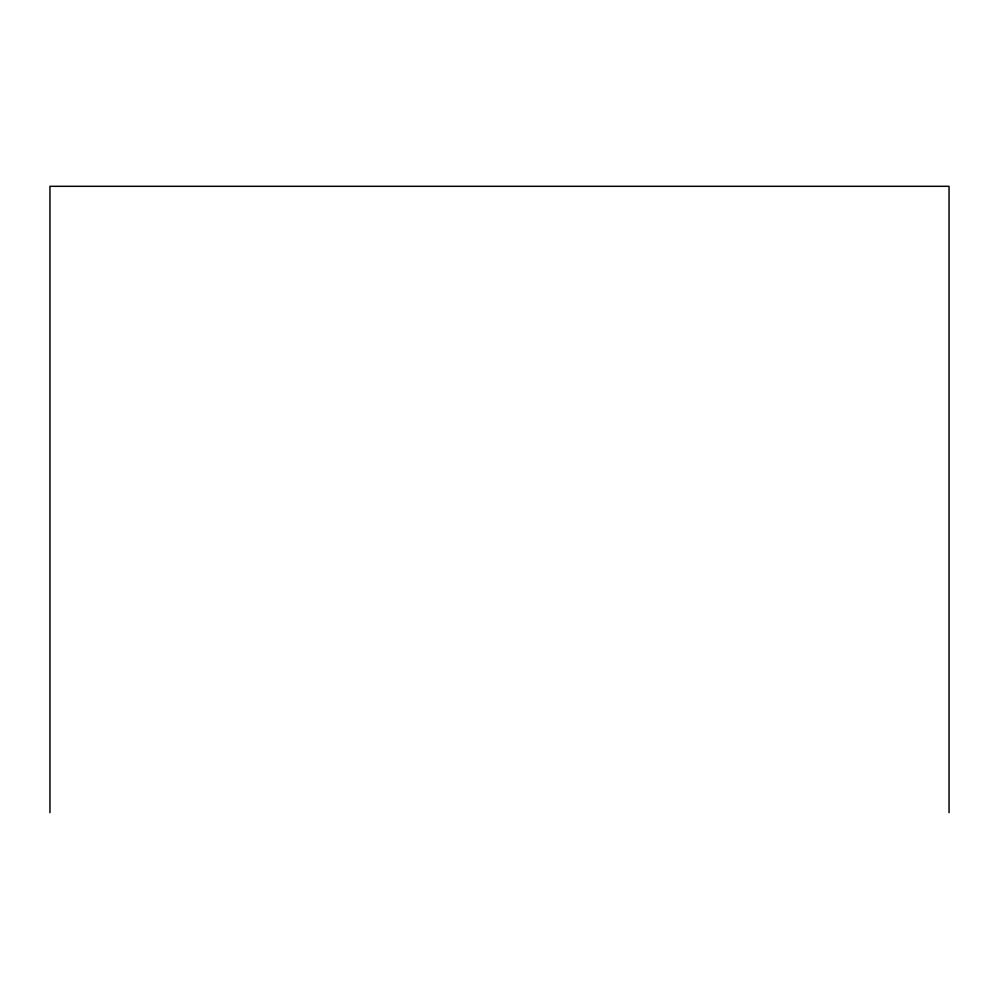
<?xml version="1.0" encoding="UTF-8"?>
<svg xmlns="http://www.w3.org/2000/svg" width="999" height="999" viewBox="0 0 999 999"><rect width="100%" height="100%" fill="white"/><g stroke="black" fill="none" stroke-linecap="round" stroke-linejoin="round"><path stroke-width="1.5" d="M949.05 812.686L949.05 186.313L49.95 186.313L49.95 812.686"/></g></svg>
